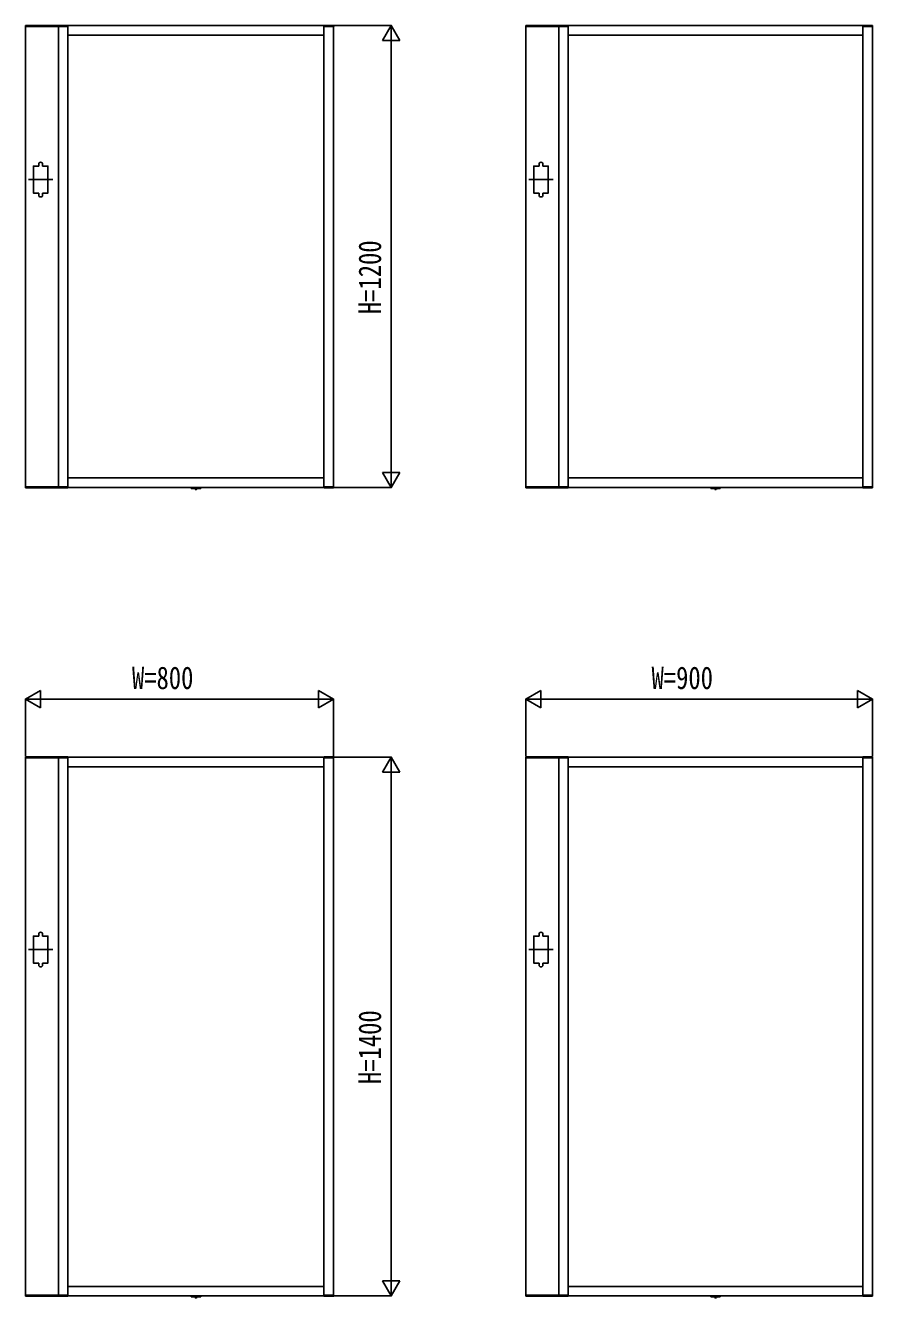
# Model space of a CAD drawing. Units: millimetres, scale not verified. Extents: x -8410 to 8410, y -5940 to 5940.
# Drawn here: x 790 to 2991, y -257 to 3050 of the extents above; entities that cross this region are included whole.
import ezdxf
from ezdxf.enums import TextEntityAlignment as Align

# ---------------------------------------------------------------- set-up
doc = ezdxf.new("R2010")
doc.units = ezdxf.units.MM
doc.header["$LTSCALE"] = 30
doc.layers.add('0-2_YKK_A1', color=4, linetype='Continuous')
doc.layers.add('0-3_YKK_D', color=6, linetype='Continuous')
doc.styles.add('ＭＳ ゴシック', font='')
doc.styles.get('ＭＳ ゴシック').set_extended_font_data('MS Gothic')

msp = doc.modelspace()

# ---------------------------------------------------------------- linework, layer by layer
at = {"layer": '0-2_YKK_A1'}
for p, q in [((789.65, 3050.03), (789.54, 3048)), ((790.04, 3048), (790.04, 1852)), ((900.04, 3048), (790.04, 3048)), ((790.15, 3050.5), (899.43, 3050.5)), ((875.04, 3048), (875.04, 1852)), ((900.04, 3050), (1565.04, 3050)), ((900.04, 3050), (900.04, 1850)), ((1565.15, 3050.03), (1565.04, 3048)), ((1565.04, 3050), (1565.04, 1850)), ((1590.04, 3048), (1565.04, 3048)), ((1565.65, 3050.5), (1589.93, 3050.5)), ((1590.04, 3048), (1590.04, 1852)), ((2089.65, 3050.03), (2089.54, 3048)), ((2090.04, 3048), (2090.04, 1852)), ((2200.04, 3048), (2090.04, 3048)), ((2090.15, 3050.5), (2199.43, 3050.5)), ((2175.04, 3048), (2175.04, 1852)), ((2200.04, 3050), (2965.04, 3050)), ((2200.04, 3050), (2200.04, 1850)), ((2965.15, 3050.03), (2965.04, 3048)), ((2965.04, 3050), (2965.04, 1850)), ((2990.04, 3048), (2965.04, 3048)), ((2965.65, 3050.5), (2989.93, 3050.5)), ((2990.04, 3048), (2990.04, 1852)), ((1565.04, 3025), (900.04, 3025)), ((2965.04, 3025), (2200.04, 3025)), ((824.04, 2685), (824.04, 2690)), ((834.04, 2685), (834.04, 2690)), ((2124.04, 2685), (2124.04, 2690)), ((2134.04, 2685), (2134.04, 2690)), ((860.54, 2650), (797.54, 2650)), ((2160.54, 2650), (2097.54, 2650)), ((824.04, 2615), (824.04, 2610)), ((834.04, 2615), (834.04, 2610)), ((2124.04, 2615), (2124.04, 2610)), ((2134.04, 2615), (2134.04, 2610)), ((789.65, 1849.97), (789.54, 1852)), ((900.04, 1852), (790.04, 1852)), ((1565.04, 1875), (900.04, 1875)), ((1590.04, 1852), (1565.04, 1852)), ((1565.15, 1849.97), (1565.04, 1852)), ((2089.65, 1849.97), (2089.54, 1852)), ((2200.04, 1852), (2090.04, 1852)), ((2965.04, 1875), (2200.04, 1875)), ((2990.04, 1852), (2965.04, 1852)), ((2965.15, 1849.97), (2965.04, 1852)), ((790.15, 1849.5), (899.43, 1849.5)), ((900.04, 1850), (1565.04, 1850)), ((1220.04, 1850), (1220.04, 1848)), ((1245.04, 1848), (1220.04, 1848)), ((1236.29, 1848), (1228.79, 1848)), ((1228.79, 1848), (1228.79, 1847.49)), ((1236.29, 1847.49), (1228.79, 1847.49)), ((1232.54, 1850), (1232.54, 1843.4)), ((1236.29, 1848), (1236.29, 1847.49)), ((1245.04, 1850), (1245.04, 1848)), ((1565.65, 1849.5), (1589.93, 1849.5)), ((2090.15, 1849.5), (2199.43, 1849.5)), ((2200.04, 1850), (2965.04, 1850)), ((2570.04, 1850), (2570.04, 1848)), ((2595.04, 1848), (2570.04, 1848)), ((2586.29, 1848), (2578.79, 1848)), ((2578.79, 1848), (2578.79, 1847.49)), ((2586.29, 1847.49), (2578.79, 1847.49)), ((2582.54, 1850), (2582.54, 1843.4)), ((2586.29, 1848), (2586.29, 1847.49)), ((2595.04, 1850), (2595.04, 1848)), ((2965.65, 1849.5), (2989.93, 1849.5)), ((789.65, 1150.03), (789.54, 1148)), ((790.04, 1148), (790.04, -248)), ((900.04, 1148), (790.04, 1148)), ((790.15, 1150.5), (899.43, 1150.5)), ((875.04, 1148), (875.04, -248)), ((900.04, 1150), (1565.04, 1150)), ((900.04, 1150), (900.04, -250)), ((1565.04, 1125), (900.04, 1125)), ((1565.15, 1150.03), (1565.04, 1148)), ((1565.04, 1150), (1565.04, -250)), ((1590.04, 1148), (1565.04, 1148)), ((1565.65, 1150.5), (1589.93, 1150.5)), ((1590.04, 1148), (1590.04, -248)), ((2089.65, 1150.03), (2089.54, 1148)), ((2090.04, 1148), (2090.04, -248)), ((2200.04, 1148), (2090.04, 1148)), ((2090.15, 1150.5), (2199.43, 1150.5)), ((2175.04, 1148), (2175.04, -248)), ((2200.04, 1150), (2965.04, 1150)), ((2200.04, 1150), (2200.04, -250)), ((2965.04, 1125), (2200.04, 1125)), ((2965.15, 1150.03), (2965.04, 1148)), ((2965.04, 1150), (2965.04, -250)), ((2990.04, 1148), (2965.04, 1148)), ((2965.65, 1150.5), (2989.93, 1150.5)), ((2990.04, 1148), (2990.04, -248)), ((824.04, 685), (824.04, 690)), ((834.04, 685), (834.04, 690)), ((2124.04, 685), (2124.04, 690)), ((2134.04, 685), (2134.04, 690)), ((860.54, 650), (797.54, 650)), ((2160.54, 650), (2097.54, 650)), ((824.04, 615), (824.04, 610)), ((834.04, 615), (834.04, 610)), ((2124.04, 615), (2124.04, 610)), ((2134.04, 615), (2134.04, 610)), ((1565.04, -225), (900.04, -225)), ((2965.04, -225), (2200.04, -225)), ((789.65, -250.03), (789.54, -248)), ((900.04, -248), (790.04, -248)), ((790.15, -250.5), (899.43, -250.5)), ((900.04, -250), (1565.04, -250)), ((1220.04, -250), (1220.04, -252)), ((1245.04, -252), (1220.04, -252)), ((1236.29, -252), (1228.79, -252)), ((1228.79, -252), (1228.79, -252.51)), ((1236.29, -252.51), (1228.79, -252.51)), ((1232.54, -250), (1232.54, -256.6)), ((1236.29, -252), (1236.29, -252.51)), ((1245.04, -250), (1245.04, -252)), ((1590.04, -248), (1565.04, -248)), ((1565.15, -250.03), (1565.04, -248)), ((1565.65, -250.5), (1589.93, -250.5)), ((2089.65, -250.03), (2089.54, -248)), ((2200.04, -248), (2090.04, -248)), ((2090.15, -250.5), (2199.43, -250.5)), ((2200.04, -250), (2965.04, -250)), ((2570.04, -250), (2570.04, -252)), ((2595.04, -252), (2570.04, -252)), ((2586.29, -252), (2578.79, -252)), ((2578.79, -252), (2578.79, -252.51)), ((2586.29, -252.51), (2578.79, -252.51)), ((2582.54, -250), (2582.54, -256.6)), ((2586.29, -252), (2586.29, -252.51)), ((2595.04, -250), (2595.04, -252)), ((2990.04, -248), (2965.04, -248)), ((2965.15, -250.03), (2965.04, -248)), ((2965.65, -250.5), (2989.93, -250.5))]:
    msp.add_line(p, q, dxfattribs=at)
for points in [[(899.93, 3050.03), (900.04, 3048), (789.54, 3048)], [(1590.43, 3050.03), (1590.54, 3048), (1565.04, 3048)], [(2199.93, 3050.03), (2200.04, 3048), (2089.54, 3048)], [(2990.43, 3050.03), (2990.54, 3048), (2965.04, 3048)], [(824.04, 2685), (810.04, 2685), (810.04, 2615), (824.04, 2615)], [(834.04, 2615), (848.04, 2615), (848.04, 2685), (834.04, 2685)], [(2124.04, 2685), (2110.04, 2685), (2110.04, 2615), (2124.04, 2615)], [(2134.04, 2615), (2148.04, 2615), (2148.04, 2685), (2134.04, 2685)], [(899.93, 1849.97), (900.04, 1852), (789.54, 1852)], [(1590.43, 1849.97), (1590.54, 1852), (1565.04, 1852)], [(2199.93, 1849.97), (2200.04, 1852), (2089.54, 1852)], [(2990.43, 1849.97), (2990.54, 1852), (2965.04, 1852)], [(1230.49, 1845.99), (1231.39, 1847.85), (1232.54, 1848.46)], [(1234.59, 1845.99), (1233.68, 1847.85), (1232.54, 1848.46)], [(2580.49, 1845.99), (2581.39, 1847.85), (2582.54, 1848.46)], [(2584.59, 1845.99), (2583.68, 1847.85), (2582.54, 1848.46)], [(899.93, 1150.03), (900.04, 1148), (789.54, 1148)], [(1590.43, 1150.03), (1590.54, 1148), (1565.04, 1148)], [(2199.93, 1150.03), (2200.04, 1148), (2089.54, 1148)], [(2990.43, 1150.03), (2990.54, 1148), (2965.04, 1148)], [(824.04, 685), (810.04, 685), (810.04, 615), (824.04, 615)], [(834.04, 615), (848.04, 615), (848.04, 685), (834.04, 685)], [(2124.04, 685), (2110.04, 685), (2110.04, 615), (2124.04, 615)], [(2134.04, 615), (2148.04, 615), (2148.04, 685), (2134.04, 685)], [(899.93, -250.03), (900.04, -248), (789.54, -248)], [(1230.49, -254.01), (1231.39, -252.15), (1232.54, -251.54)], [(1234.59, -254.01), (1233.68, -252.15), (1232.54, -251.54)], [(1590.43, -250.03), (1590.54, -248), (1565.04, -248)], [(2199.93, -250.03), (2200.04, -248), (2089.54, -248)], [(2580.49, -254.01), (2581.39, -252.15), (2582.54, -251.54)], [(2584.59, -254.01), (2583.68, -252.15), (2582.54, -251.54)], [(2990.43, -250.03), (2990.54, -248), (2965.04, -248)]]:
    msp.add_lwpolyline(points, dxfattribs=at)
for centre, radius, start, end in [((790.15, 3050), 0.5, 90, 177), ((899.43, 3050), 0.5, 3, 90), ((1565.65, 3050), 0.5, 90, 177), ((1589.93, 3050), 0.5, 3, 90), ((2090.15, 3050), 0.5, 90, 177), ((2199.43, 3050), 0.5, 3, 90), ((2965.65, 3050), 0.5, 90, 177), ((2989.93, 3050), 0.5, 3, 90), ((829.04, 2690), 5, 0, 180), ((2129.04, 2690), 5, 0, 180), ((829.04, 2610), 5, 180, 0), ((2129.04, 2610), 5, 180, 0), ((790.15, 1850), 0.5, 183, 270), ((899.43, 1850), 0.5, 270, 357), ((1232.54, 1850.03), 4.53, 214.06671, 325.93329), ((1565.65, 1850), 0.5, 183, 270), ((1589.93, 1850), 0.5, 270, 357), ((2090.15, 1850), 0.5, 183, 270), ((2199.43, 1850), 0.5, 270, 357), ((2582.54, 1850.03), 4.53, 214.06671, 325.93329), ((2965.65, 1850), 0.5, 183, 270), ((2989.93, 1850), 0.5, 270, 357), ((790.15, 1150), 0.5, 90, 177), ((899.43, 1150), 0.5, 3, 90), ((1565.65, 1150), 0.5, 90, 177), ((1589.93, 1150), 0.5, 3, 90), ((2090.15, 1150), 0.5, 90, 177), ((2199.43, 1150), 0.5, 3, 90), ((2965.65, 1150), 0.5, 90, 177), ((2989.93, 1150), 0.5, 3, 90), ((829.04, 690), 5, 0, 180), ((2129.04, 690), 5, 0, 180), ((829.04, 610), 5, 180, 0), ((2129.04, 610), 5, 180, 0), ((790.15, -250), 0.5, 183, 270), ((899.43, -250), 0.5, 270, 357), ((1232.54, -249.97), 4.53, 214.06671, 325.93329), ((1565.65, -250), 0.5, 183, 270), ((1589.93, -250), 0.5, 270, 357), ((2090.15, -250), 0.5, 183, 270), ((2199.43, -250), 0.5, 270, 357), ((2582.54, -249.97), 4.53, 214.06671, 325.93329), ((2965.65, -250), 0.5, 183, 270), ((2989.93, -250), 0.5, 270, 357)]:
    msp.add_arc(centre, radius, start, end, dxfattribs=at)
at = {"layer": '0-3_YKK_D'}
for p, q in [((1592.04, 3050), (1741.04, 3050)), ((1740.04, 3050), (1717.54, 3011.03)), ((1740.04, 3050), (1762.54, 3011.03)), ((1740.04, 3050), (1740.04, 2972.06)), ((1717.54, 3011.03), (1762.54, 3011.03)), ((1740.04, 3005), (1740.04, 1895)), ((1740.04, 1850), (1740.04, 1927.94)), ((1740.04, 1850), (1717.54, 1888.97)), ((1762.54, 1888.97), (1717.54, 1888.97)), ((1740.04, 1850), (1762.54, 1888.97)), ((1592.04, 1850), (1741.04, 1850)), ((790.04, 1300), (829.01, 1322.5)), ((790.04, 1152), (790.04, 1301)), ((790.04, 1300), (829.01, 1277.5)), ((790.04, 1300), (867.98, 1300)), ((829.01, 1277.5), (829.01, 1322.5)), ((835.04, 1300), (1545.04, 1300)), ((1590.04, 1300), (1512.1, 1300)), ((1590.04, 1300), (1551.07, 1322.5)), ((1551.07, 1322.5), (1551.07, 1277.5)), ((1590.04, 1300), (1551.07, 1277.5)), ((1590.04, 1152), (1590.04, 1301)), ((2090.04, 1300), (2129.01, 1322.5)), ((2090.04, 1152), (2090.04, 1301)), ((2090.04, 1300), (2129.01, 1277.5)), ((2090.04, 1300), (2167.98, 1300)), ((2129.01, 1277.5), (2129.01, 1322.5)), ((2135.04, 1300), (2945.04, 1300)), ((2990.04, 1300), (2912.1, 1300)), ((2990.04, 1300), (2951.07, 1322.5)), ((2951.07, 1322.5), (2951.07, 1277.5)), ((2990.04, 1300), (2951.07, 1277.5)), ((2990.04, 1152), (2990.04, 1301)), ((1592.04, 1150), (1741.04, 1150)), ((1740.04, 1150), (1717.54, 1111.03)), ((1740.04, 1150), (1762.54, 1111.03)), ((1740.04, 1150), (1740.04, 1072.06)), ((1717.54, 1111.03), (1762.54, 1111.03)), ((1740.04, 1105), (1740.04, -205)), ((1740.04, -250), (1740.04, -172.06)), ((1740.04, -250), (1717.54, -211.03)), ((1762.54, -211.03), (1717.54, -211.03)), ((1740.04, -250), (1762.54, -211.03)), ((1592.04, -250), (1741.04, -250))]:
    msp.add_line(p, q, dxfattribs=at)

# ---------------------------------------------------------------- texts
at = {"layer": '0-3_YKK_D', "style": 'ＭＳ ゴシック', "width": 0.8}
for s, p in [('H=1200', (1731.04, 2300.67)), ('H=1400', (1731.04, 300.67))]:
    msp.add_text(s, height=58.65, rotation=90, dxfattribs=at).set_placement(p, align=Align.BOTTOM_LEFT)
for s, p in [('W=800', (1066.31, 1309)), ('W=900', (2416.31, 1309))]:
    msp.add_text(s, height=58.65, dxfattribs=at).set_placement(p, align=Align.BOTTOM_LEFT)

doc.saveas('drawing.dxf')
